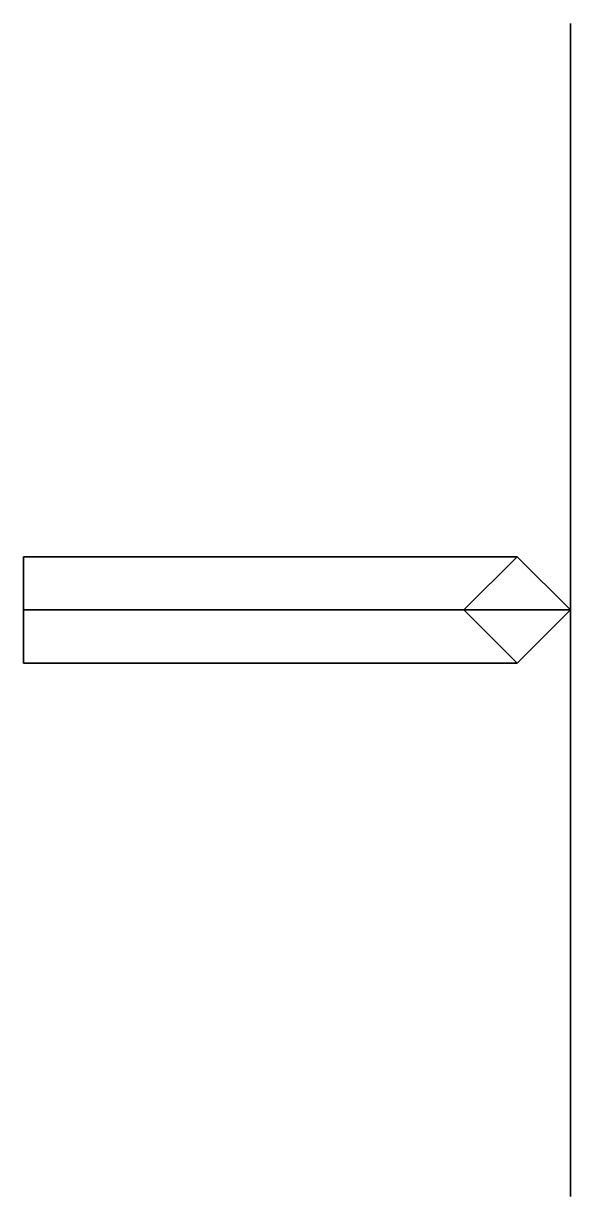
# Model space of a CAD drawing. Extents: x -0.37 to 0.04, y -0.44 to 0.44.
import ezdxf

# ---------------------------------------------------------------- set-up
doc = ezdxf.new("R2010")
doc.units = 0
doc.layers.add('SHASSIS', color=3, linetype='CONTINUOUS')

msp = doc.modelspace()

# ---------------------------------------------------------------- linework, layer by layer
at = {"layer": 'SHASSIS'}
for points in [[(0.04, 0.38, -0.82), (0.04, 0.44, -1.09), (0.04, -0.44, -1.02), (0.04, -0.39, -0.82)], [(0.04, 0.44, -1.09), (0.04, 0.38, -0.82), (0.04, -0.39, -0.82), (0.04, -0.44, -1.02)], [(0.04, 0.22, -0.64), (0.04, 0.38, -0.82), (0.04, -0.39, -0.82), (0.04, -0.25, -0.64)], [(0.04, 0.38, -0.82), (0.04, 0.22, -0.64), (0.04, -0.25, -0.64), (0.04, -0.39, -0.82)], [(0.04, 0.08, -0.64), (0.04, 0.08, -0.05), (0.04, -0.08, -0.05), (0.04, -0.08, -0.64)], [(0.04, 0.08, -0.05), (0.04, 0.08, -0.64), (0.04, -0.08, -0.64), (0.04, -0.08, -0.05)], [(-0.37, 0, -1.08), (-0.37, 0.04, -1.04), (0, 0.04, -1.04), (0.04, 0, -1.08)], [(-0.37, 0.04, -1.04), (-0.37, 0, -1), (-0.04, 0, -1), (0, 0.04, -1.04)], [(-0.37, 0, -1.08), (-0.37, -0.04, -1.04), (-0.37, 0, -1), (-0.37, 0.04, -1.04)], [(0, 0.04, -1.04), (-0.04, 0, -1), (-0.04, 0), (0, 0.04)], [(0.04, 0, -1.08), (0, 0.04, -1.04), (0, 0.04), (0.04, 0)], [(-0.37, 0, -1), (-0.37, -0.04, -1.04), (0, -0.04, -1.04), (-0.04, 0, -1)], [(-0.37, -0.04, -1.04), (-0.37, 0, -1.08), (0.04, 0, -1.08), (0, -0.04, -1.04)], [(-0.04, 0, -1), (0, -0.04, -1.04), (0, -0.04), (-0.04, 0)], [(0, -0.04, -1.04), (0.04, 0, -1.08), (0.04, 0), (0, -0.04)]]:
    msp.add_3dface(points, dxfattribs=at)

doc.saveas('drawing.dxf')
